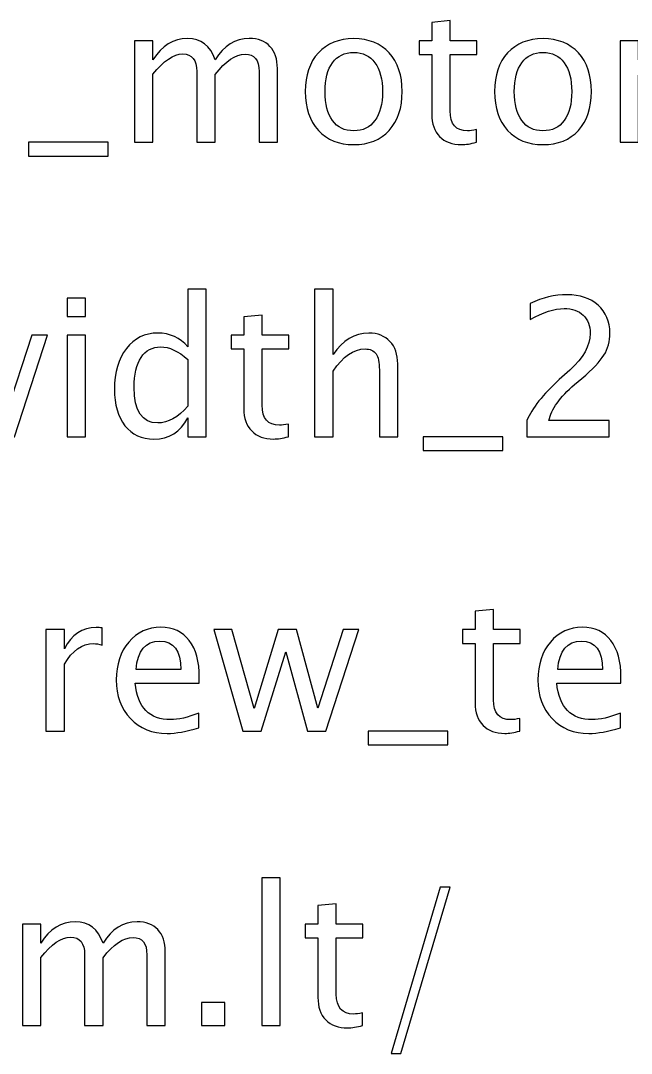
# Model space of a CAD drawing. Header units: centimetres. Extents: x -16.2 to 16.2, y -1.1 to 14.1.
# Drawn here: x 1.46 to 5.51, y 7.13 to 13.98 of the extents above; entities that cross this region are included whole.
import ezdxf

# ---------------------------------------------------------------- set-up
doc = ezdxf.new("R2010")
doc.units = ezdxf.units.CM
doc.header["$MEASUREMENT"] = 0
doc.layers.add('Layer 1', color=7, linetype='Continuous')

msp = doc.modelspace()

# ---------------------------------------------------------------- linework, layer by layer
at = {"layer": 'Layer 1'}
for points, knots in [([(4.48384, 13.17065), (4.44616, 13.16028), (4.41336, 13.1552), (4.38563, 13.1552), (4.38563, 13.1552), (4.3234, 13.1552), (4.27493, 13.17298), (4.24021, 13.20854), (4.24021, 13.20854), (4.20529, 13.2441), (4.18793, 13.29342), (4.18793, 13.35671), (4.18793, 13.35671), (4.18793, 13.35671), (4.18793, 13.7521), (4.18793, 13.7521), (4.18793, 13.7521), (4.18793, 13.7521), (4.10369, 13.7521), (4.10369, 13.7521), (4.10369, 13.7521), (4.10369, 13.7521), (4.10369, 13.84354), (4.10369, 13.84354), (4.10369, 13.84354), (4.10369, 13.84354), (4.18793, 13.84354), (4.18793, 13.84354), (4.18793, 13.84354), (4.18793, 13.84354), (4.18793, 13.96525), (4.18793, 13.96525), (4.18793, 13.96525), (4.18793, 13.96525), (4.30985, 13.97689), (4.30985, 13.97689), (4.30985, 13.97689), (4.30985, 13.97689), (4.30985, 13.84354), (4.30985, 13.84354), (4.30985, 13.84354), (4.30985, 13.84354), (4.48638, 13.84354), (4.48638, 13.84354), (4.48638, 13.84354), (4.48638, 13.84354), (4.48638, 13.7521), (4.48638, 13.7521), (4.48638, 13.7521), (4.48638, 13.7521), (4.30985, 13.7521), (4.30985, 13.7521), (4.30985, 13.7521), (4.30985, 13.7521), (4.30985, 13.37872), (4.30985, 13.37872), (4.30985, 13.37872), (4.30985, 13.29067), (4.34816, 13.24664), (4.42457, 13.24664), (4.42457, 13.24664), (4.44087, 13.24664), (4.46056, 13.24939), (4.48384, 13.25468), (4.48384, 13.25468), (4.48384, 13.25468), (4.48384, 13.17065), (4.48384, 13.17065)], [0, 0, 0, 0, 0.0555556, 0.0555556, 0.0555556, 0.0555556, 0.1111111, 0.1111111, 0.1111111, 0.1111111, 0.1666667, 0.1666667, 0.1666667, 0.1666667, 0.2222222, 0.2222222, 0.2222222, 0.2222222, 0.2777778, 0.2777778, 0.2777778, 0.2777778, 0.3333333, 0.3333333, 0.3333333, 0.3333333, 0.3888889, 0.3888889, 0.3888889, 0.3888889, 0.4444444, 0.4444444, 0.4444444, 0.4444444, 0.5, 0.5, 0.5, 0.5, 0.5555556, 0.5555556, 0.5555556, 0.5555556, 0.6111111, 0.6111111, 0.6111111, 0.6111111, 0.6666667, 0.6666667, 0.6666667, 0.6666667, 0.7222222, 0.7222222, 0.7222222, 0.7222222, 0.7777778, 0.7777778, 0.7777778, 0.7777778, 0.8333333, 0.8333333, 0.8333333, 0.8333333, 0.8888889, 0.8888889, 0.8888889, 0.8888889, 1, 1, 1, 1]), ([(2.21689, 13.17044), (2.21689, 13.17044), (2.21689, 13.84354), (2.21689, 13.84354), (2.21689, 13.84354), (2.21689, 13.84354), (2.33881, 13.84354), (2.33881, 13.84354), (2.33881, 13.84354), (2.33881, 13.84354), (2.33881, 13.71633), (2.33881, 13.71633), (2.33881, 13.71633), (2.39829, 13.81052), (2.47449, 13.85751), (2.56783, 13.85751), (2.56783, 13.85751), (2.65779, 13.85751), (2.71896, 13.81052), (2.75156, 13.71633), (2.75156, 13.71633), (2.80935, 13.81137), (2.8847, 13.85878), (2.9772, 13.85878), (2.9772, 13.85878), (3.03625, 13.85878), (3.08218, 13.84142), (3.11499, 13.8065), (3.11499, 13.8065), (3.1478, 13.77157), (3.16431, 13.72268), (3.16431, 13.65981), (3.16431, 13.65981), (3.16431, 13.65981), (3.16431, 13.17044), (3.16431, 13.17044), (3.16431, 13.17044), (3.16431, 13.17044), (3.04239, 13.17044), (3.04239, 13.17044), (3.04239, 13.17044), (3.04239, 13.17044), (3.04239, 13.63971), (3.04239, 13.63971), (3.04239, 13.63971), (3.04239, 13.71633), (3.01191, 13.75464), (2.95095, 13.75464), (2.95095, 13.75464), (2.88766, 13.75464), (2.8212, 13.70998), (2.75156, 13.62044), (2.75156, 13.62044), (2.75156, 13.62044), (2.75156, 13.17044), (2.75156, 13.17044), (2.75156, 13.17044), (2.75156, 13.17044), (2.62964, 13.17044), (2.62964, 13.17044), (2.62964, 13.17044), (2.62964, 13.17044), (2.62964, 13.64013), (2.62964, 13.64013), (2.62964, 13.64013), (2.62964, 13.71739), (2.59874, 13.75591), (2.53672, 13.75591), (2.53672, 13.75591), (2.47512, 13.75591), (2.40908, 13.71104), (2.33881, 13.62108), (2.33881, 13.62108), (2.33881, 13.62108), (2.33881, 13.17044), (2.33881, 13.17044), (2.33881, 13.17044), (2.33881, 13.17044), (2.21689, 13.17044), (2.21689, 13.17044)], [0, 0, 0, 0, 0.047619, 0.047619, 0.047619, 0.047619, 0.0952381, 0.0952381, 0.0952381, 0.0952381, 0.1428571, 0.1428571, 0.1428571, 0.1428571, 0.1904762, 0.1904762, 0.1904762, 0.1904762, 0.2380952, 0.2380952, 0.2380952, 0.2380952, 0.2857143, 0.2857143, 0.2857143, 0.2857143, 0.3333333, 0.3333333, 0.3333333, 0.3333333, 0.3809524, 0.3809524, 0.3809524, 0.3809524, 0.4285714, 0.4285714, 0.4285714, 0.4285714, 0.4761905, 0.4761905, 0.4761905, 0.4761905, 0.5238095, 0.5238095, 0.5238095, 0.5238095, 0.5714286, 0.5714286, 0.5714286, 0.5714286, 0.6190476, 0.6190476, 0.6190476, 0.6190476, 0.6666667, 0.6666667, 0.6666667, 0.6666667, 0.7142857, 0.7142857, 0.7142857, 0.7142857, 0.7619048, 0.7619048, 0.7619048, 0.7619048, 0.8095238, 0.8095238, 0.8095238, 0.8095238, 0.8571429, 0.8571429, 0.8571429, 0.8571429, 0.9047619, 0.9047619, 0.9047619, 0.9047619, 1, 1, 1, 1]), ([(3.67062, 13.1552), (3.57177, 13.1552), (3.49346, 13.18674), (3.43588, 13.24982), (3.43588, 13.24982), (3.3781, 13.31289), (3.34931, 13.39862), (3.34931, 13.50678), (3.34931, 13.50678), (3.34931, 13.61473), (3.3781, 13.70024), (3.43588, 13.76311), (3.43588, 13.76311), (3.49346, 13.82597), (3.57177, 13.85751), (3.67062, 13.85751), (3.67062, 13.85751), (3.76947, 13.85751), (3.84779, 13.82597), (3.90536, 13.76311), (3.90536, 13.76311), (3.96314, 13.70024), (3.99193, 13.61473), (3.99193, 13.50678), (3.99193, 13.50678), (3.99193, 13.39862), (3.96314, 13.31289), (3.90536, 13.24982), (3.90536, 13.24982), (3.84779, 13.18674), (3.76947, 13.1552), (3.67062, 13.1552)], [0, 0, 0, 0, 0.1111111, 0.1111111, 0.1111111, 0.1111111, 0.2222222, 0.2222222, 0.2222222, 0.2222222, 0.3333333, 0.3333333, 0.3333333, 0.3333333, 0.4444444, 0.4444444, 0.4444444, 0.4444444, 0.5555556, 0.5555556, 0.5555556, 0.5555556, 0.6666667, 0.6666667, 0.6666667, 0.6666667, 0.7777778, 0.7777778, 0.7777778, 0.7777778, 1, 1, 1, 1]), ([(4.9258, 13.1552), (4.82695, 13.1552), (4.74864, 13.18674), (4.69106, 13.24982), (4.69106, 13.24982), (4.63328, 13.31289), (4.60449, 13.39862), (4.60449, 13.50678), (4.60449, 13.50678), (4.60449, 13.61473), (4.63328, 13.70024), (4.69106, 13.76311), (4.69106, 13.76311), (4.74864, 13.82597), (4.82695, 13.85751), (4.9258, 13.85751), (4.9258, 13.85751), (5.02465, 13.85751), (5.10297, 13.82597), (5.16054, 13.76311), (5.16054, 13.76311), (5.21832, 13.70024), (5.24711, 13.61473), (5.24711, 13.50678), (5.24711, 13.50678), (5.24711, 13.39862), (5.21832, 13.31289), (5.16054, 13.24982), (5.16054, 13.24982), (5.10297, 13.18674), (5.02465, 13.1552), (4.9258, 13.1552)], [0, 0, 0, 0, 0.1111111, 0.1111111, 0.1111111, 0.1111111, 0.2222222, 0.2222222, 0.2222222, 0.2222222, 0.3333333, 0.3333333, 0.3333333, 0.3333333, 0.4444444, 0.4444444, 0.4444444, 0.4444444, 0.5555556, 0.5555556, 0.5555556, 0.5555556, 0.6666667, 0.6666667, 0.6666667, 0.6666667, 0.7777778, 0.7777778, 0.7777778, 0.7777778, 1, 1, 1, 1]), ([(5.43803, 13.17044), (5.43803, 13.17044), (5.43803, 13.84354), (5.43803, 13.84354), (5.43803, 13.84354), (5.43803, 13.84354), (5.55995, 13.84354), (5.55995, 13.84354), (5.55995, 13.84354), (5.55995, 13.84354), (5.55995, 13.71633), (5.55995, 13.71633), (5.55995, 13.71633), (5.60842, 13.81052), (5.6787, 13.85751), (5.77098, 13.85751), (5.77098, 13.85751), (5.78347, 13.85751), (5.79659, 13.85645), (5.81014, 13.85434), (5.81014, 13.85434), (5.81014, 13.85434), (5.81014, 13.74025), (5.81014, 13.74025), (5.81014, 13.74025), (5.78897, 13.74723), (5.77035, 13.75083), (5.75426, 13.75083), (5.75426, 13.75083), (5.67679, 13.75083), (5.61202, 13.70511), (5.55995, 13.61346), (5.55995, 13.61346), (5.55995, 13.61346), (5.55995, 13.17044), (5.55995, 13.17044), (5.55995, 13.17044), (5.55995, 13.17044), (5.43803, 13.17044), (5.43803, 13.17044)], [0, 0, 0, 0, 0.0909091, 0.0909091, 0.0909091, 0.0909091, 0.1818182, 0.1818182, 0.1818182, 0.1818182, 0.2727273, 0.2727273, 0.2727273, 0.2727273, 0.3636364, 0.3636364, 0.3636364, 0.3636364, 0.4545455, 0.4545455, 0.4545455, 0.4545455, 0.5454545, 0.5454545, 0.5454545, 0.5454545, 0.6363636, 0.6363636, 0.6363636, 0.6363636, 0.7272727, 0.7272727, 0.7272727, 0.7272727, 0.8181818, 0.8181818, 0.8181818, 0.8181818, 1, 1, 1, 1]), ([(3.67041, 13.24664), (3.73073, 13.24664), (3.77772, 13.26929), (3.81117, 13.3148), (3.81117, 13.3148), (3.8444, 13.36009), (3.86112, 13.42423), (3.86112, 13.50678), (3.86112, 13.50678), (3.86112, 13.58912), (3.8444, 13.65304), (3.81117, 13.69834), (3.81117, 13.69834), (3.77772, 13.74342), (3.73073, 13.76607), (3.67041, 13.76607), (3.67041, 13.76607), (3.60987, 13.76607), (3.56288, 13.74342), (3.52986, 13.69834), (3.52986, 13.69834), (3.49663, 13.65304), (3.48012, 13.58912), (3.48012, 13.50678), (3.48012, 13.50678), (3.48012, 13.42423), (3.49663, 13.36009), (3.52986, 13.3148), (3.52986, 13.3148), (3.56288, 13.26929), (3.60987, 13.24664), (3.67041, 13.24664)], [0, 0, 0, 0, 0.1111111, 0.1111111, 0.1111111, 0.1111111, 0.2222222, 0.2222222, 0.2222222, 0.2222222, 0.3333333, 0.3333333, 0.3333333, 0.3333333, 0.4444444, 0.4444444, 0.4444444, 0.4444444, 0.5555556, 0.5555556, 0.5555556, 0.5555556, 0.6666667, 0.6666667, 0.6666667, 0.6666667, 0.7777778, 0.7777778, 0.7777778, 0.7777778, 1, 1, 1, 1]), ([(4.92559, 13.24664), (4.98591, 13.24664), (5.0329, 13.26929), (5.06635, 13.3148), (5.06635, 13.3148), (5.09958, 13.36009), (5.1163, 13.42423), (5.1163, 13.50678), (5.1163, 13.50678), (5.1163, 13.58912), (5.09958, 13.65304), (5.06635, 13.69834), (5.06635, 13.69834), (5.0329, 13.74342), (4.98591, 13.76607), (4.92559, 13.76607), (4.92559, 13.76607), (4.86505, 13.76607), (4.81806, 13.74342), (4.78504, 13.69834), (4.78504, 13.69834), (4.75181, 13.65304), (4.7353, 13.58912), (4.7353, 13.50678), (4.7353, 13.50678), (4.7353, 13.42423), (4.75181, 13.36009), (4.78504, 13.3148), (4.78504, 13.3148), (4.81806, 13.26929), (4.86505, 13.24664), (4.92559, 13.24664)], [0, 0, 0, 0, 0.1111111, 0.1111111, 0.1111111, 0.1111111, 0.2222222, 0.2222222, 0.2222222, 0.2222222, 0.3333333, 0.3333333, 0.3333333, 0.3333333, 0.4444444, 0.4444444, 0.4444444, 0.4444444, 0.5555556, 0.5555556, 0.5555556, 0.5555556, 0.6666667, 0.6666667, 0.6666667, 0.6666667, 0.7777778, 0.7777778, 0.7777778, 0.7777778, 1, 1, 1, 1]), ([(1.51331, 13.079), (1.51331, 13.079), (1.51331, 13.17044), (1.51331, 13.17044), (1.51331, 13.17044), (1.51331, 13.17044), (2.04163, 13.17044), (2.04163, 13.17044), (2.04163, 13.17044), (2.04163, 13.17044), (2.04163, 13.079), (2.04163, 13.079), (2.04163, 13.079), (2.04163, 13.079), (1.51331, 13.079), (1.51331, 13.079)], [0, 0, 0, 0, 0.2, 0.2, 0.2, 0.2, 0.4, 0.4, 0.4, 0.4, 0.6, 0.6, 0.6, 0.6, 1, 1, 1, 1]), ([(2.57016, 11.21887), (2.57016, 11.21887), (2.57016, 11.34524), (2.57016, 11.34524), (2.57016, 11.34524), (2.52042, 11.25083), (2.44549, 11.20363), (2.34537, 11.20363), (2.34537, 11.20363), (2.26409, 11.20363), (2.20017, 11.23305), (2.1536, 11.29211), (2.1536, 11.29211), (2.10703, 11.35116), (2.08375, 11.43181), (2.08375, 11.53404), (2.08375, 11.53404), (2.08375, 11.6458), (2.11021, 11.73576), (2.16291, 11.80392), (2.16291, 11.80392), (2.21583, 11.87186), (2.28526, 11.90594), (2.37141, 11.90594), (2.37141, 11.90594), (2.4512, 11.90594), (2.51767, 11.87546), (2.57016, 11.81429), (2.57016, 11.81429), (2.57016, 11.81429), (2.57016, 12.19804), (2.57016, 12.19804), (2.57016, 12.19804), (2.57016, 12.19804), (2.69208, 12.19804), (2.69208, 12.19804), (2.69208, 12.19804), (2.69208, 12.19804), (2.69208, 11.21887), (2.69208, 11.21887), (2.69208, 11.21887), (2.69208, 11.21887), (2.57016, 11.21887), (2.57016, 11.21887)], [0, 0, 0, 0, 0.0833333, 0.0833333, 0.0833333, 0.0833333, 0.1666667, 0.1666667, 0.1666667, 0.1666667, 0.25, 0.25, 0.25, 0.25, 0.3333333, 0.3333333, 0.3333333, 0.3333333, 0.4166667, 0.4166667, 0.4166667, 0.4166667, 0.5, 0.5, 0.5, 0.5, 0.5833333, 0.5833333, 0.5833333, 0.5833333, 0.6666667, 0.6666667, 0.6666667, 0.6666667, 0.75, 0.75, 0.75, 0.75, 0.8333333, 0.8333333, 0.8333333, 0.8333333, 1, 1, 1, 1]), ([(3.41132, 11.21887), (3.41132, 11.21887), (3.41132, 12.19804), (3.41132, 12.19804), (3.41132, 12.19804), (3.41132, 12.19804), (3.53324, 12.19804), (3.53324, 12.19804), (3.53324, 12.19804), (3.53324, 12.19804), (3.53324, 11.76476), (3.53324, 11.76476), (3.53324, 11.76476), (3.5978, 11.85895), (3.67696, 11.90594), (3.77052, 11.90594), (3.77052, 11.90594), (3.82936, 11.90594), (3.87614, 11.88753), (3.91064, 11.85048), (3.91064, 11.85048), (3.94514, 11.81365), (3.9625, 11.76391), (3.9625, 11.70168), (3.9625, 11.70168), (3.9625, 11.70168), (3.9625, 11.21887), (3.9625, 11.21887), (3.9625, 11.21887), (3.9625, 11.21887), (3.84058, 11.21887), (3.84058, 11.21887), (3.84058, 11.21887), (3.84058, 11.21887), (3.84058, 11.66189), (3.84058, 11.66189), (3.84058, 11.66189), (3.84058, 11.71184), (3.83317, 11.7474), (3.81857, 11.76857), (3.81857, 11.76857), (3.80375, 11.78995), (3.77941, 11.80053), (3.74533, 11.80053), (3.74533, 11.80053), (3.6704, 11.80053), (3.5997, 11.75164), (3.53324, 11.65385), (3.53324, 11.65385), (3.53324, 11.65385), (3.53324, 11.21887), (3.53324, 11.21887), (3.53324, 11.21887), (3.53324, 11.21887), (3.41132, 11.21887), (3.41132, 11.21887)], [0, 0, 0, 0, 0.0666667, 0.0666667, 0.0666667, 0.0666667, 0.1333333, 0.1333333, 0.1333333, 0.1333333, 0.2, 0.2, 0.2, 0.2, 0.2666667, 0.2666667, 0.2666667, 0.2666667, 0.3333333, 0.3333333, 0.3333333, 0.3333333, 0.4, 0.4, 0.4, 0.4, 0.4666667, 0.4666667, 0.4666667, 0.4666667, 0.5333333, 0.5333333, 0.5333333, 0.5333333, 0.6, 0.6, 0.6, 0.6, 0.6666667, 0.6666667, 0.6666667, 0.6666667, 0.7333333, 0.7333333, 0.7333333, 0.7333333, 0.8, 0.8, 0.8, 0.8, 0.8666667, 0.8666667, 0.8666667, 0.8666667, 1, 1, 1, 1]), ([(1.77006, 12.01516), (1.77006, 12.01516), (1.77006, 12.13708), (1.77006, 12.13708), (1.77006, 12.13708), (1.77006, 12.13708), (1.89198, 12.13708), (1.89198, 12.13708), (1.89198, 12.13708), (1.89198, 12.13708), (1.89198, 12.01516), (1.89198, 12.01516), (1.89198, 12.01516), (1.89198, 12.01516), (1.77006, 12.01516), (1.77006, 12.01516)], [0, 0, 0, 0, 0.2, 0.2, 0.2, 0.2, 0.4, 0.4, 0.4, 0.4, 0.6, 0.6, 0.6, 0.6, 1, 1, 1, 1]), ([(4.81806, 11.21887), (4.81806, 11.21887), (4.81806, 11.32555), (4.81806, 11.32555), (4.81806, 11.32555), (4.85362, 11.40874), (4.92538, 11.49954), (5.03354, 11.59754), (5.03354, 11.59754), (5.03354, 11.59754), (5.10339, 11.6602), (5.10339, 11.6602), (5.10339, 11.6602), (5.19335, 11.7419), (5.23843, 11.82276), (5.23843, 11.90319), (5.23843, 11.90319), (5.23843, 11.95462), (5.22298, 11.99484), (5.19229, 12.02426), (5.19229, 12.02426), (5.1616, 12.05368), (5.11905, 12.0685), (5.06508, 12.0685), (5.06508, 12.0685), (5.002, 12.0685), (4.92728, 12.04437), (4.84092, 11.99611), (4.84092, 11.99611), (4.84092, 11.99611), (4.84092, 12.10279), (4.84092, 12.10279), (4.84092, 12.10279), (4.92241, 12.14089), (5.00348, 12.15994), (5.08434, 12.15994), (5.08434, 12.15994), (5.17027, 12.15994), (5.23928, 12.13687), (5.29135, 12.09051), (5.29135, 12.09051), (5.34321, 12.04416), (5.36924, 11.98278), (5.36924, 11.90615), (5.36924, 11.90615), (5.36924, 11.85112), (5.35612, 11.80222), (5.32987, 11.75968), (5.32987, 11.75968), (5.30341, 11.71692), (5.25452, 11.66528), (5.18276, 11.60432), (5.18276, 11.60432), (5.18276, 11.60432), (5.13556, 11.5641), (5.13556, 11.5641), (5.13556, 11.5641), (5.03735, 11.48091), (4.98062, 11.40133), (4.96538, 11.32555), (4.96538, 11.32555), (4.96538, 11.32555), (5.36543, 11.32555), (5.36543, 11.32555), (5.36543, 11.32555), (5.36543, 11.32555), (5.36543, 11.21887), (5.36543, 11.21887), (5.36543, 11.21887), (5.36543, 11.21887), (4.81806, 11.21887), (4.81806, 11.21887)], [0, 0, 0, 0, 0.0526316, 0.0526316, 0.0526316, 0.0526316, 0.1052632, 0.1052632, 0.1052632, 0.1052632, 0.1578947, 0.1578947, 0.1578947, 0.1578947, 0.2105263, 0.2105263, 0.2105263, 0.2105263, 0.2631579, 0.2631579, 0.2631579, 0.2631579, 0.3157895, 0.3157895, 0.3157895, 0.3157895, 0.3684211, 0.3684211, 0.3684211, 0.3684211, 0.4210526, 0.4210526, 0.4210526, 0.4210526, 0.4736842, 0.4736842, 0.4736842, 0.4736842, 0.5263158, 0.5263158, 0.5263158, 0.5263158, 0.5789474, 0.5789474, 0.5789474, 0.5789474, 0.6315789, 0.6315789, 0.6315789, 0.6315789, 0.6842105, 0.6842105, 0.6842105, 0.6842105, 0.7368421, 0.7368421, 0.7368421, 0.7368421, 0.7894737, 0.7894737, 0.7894737, 0.7894737, 0.8421053, 0.8421053, 0.8421053, 0.8421053, 0.8947368, 0.8947368, 0.8947368, 0.8947368, 1, 1, 1, 1]), ([(3.23733, 11.21908), (3.19965, 11.20871), (3.16685, 11.20363), (3.13912, 11.20363), (3.13912, 11.20363), (3.07689, 11.20363), (3.02842, 11.22141), (2.9937, 11.25697), (2.9937, 11.25697), (2.95878, 11.29253), (2.94142, 11.34185), (2.94142, 11.40514), (2.94142, 11.40514), (2.94142, 11.40514), (2.94142, 11.80053), (2.94142, 11.80053), (2.94142, 11.80053), (2.94142, 11.80053), (2.85718, 11.80053), (2.85718, 11.80053), (2.85718, 11.80053), (2.85718, 11.80053), (2.85718, 11.89197), (2.85718, 11.89197), (2.85718, 11.89197), (2.85718, 11.89197), (2.94142, 11.89197), (2.94142, 11.89197), (2.94142, 11.89197), (2.94142, 11.89197), (2.94142, 12.01368), (2.94142, 12.01368), (2.94142, 12.01368), (2.94142, 12.01368), (3.06334, 12.02532), (3.06334, 12.02532), (3.06334, 12.02532), (3.06334, 12.02532), (3.06334, 11.89197), (3.06334, 11.89197), (3.06334, 11.89197), (3.06334, 11.89197), (3.23987, 11.89197), (3.23987, 11.89197), (3.23987, 11.89197), (3.23987, 11.89197), (3.23987, 11.80053), (3.23987, 11.80053), (3.23987, 11.80053), (3.23987, 11.80053), (3.06334, 11.80053), (3.06334, 11.80053), (3.06334, 11.80053), (3.06334, 11.80053), (3.06334, 11.42715), (3.06334, 11.42715), (3.06334, 11.42715), (3.06334, 11.3391), (3.10165, 11.29507), (3.17806, 11.29507), (3.17806, 11.29507), (3.19436, 11.29507), (3.21405, 11.29782), (3.23733, 11.30311), (3.23733, 11.30311), (3.23733, 11.30311), (3.23733, 11.21908), (3.23733, 11.21908)], [0, 0, 0, 0, 0.0555556, 0.0555556, 0.0555556, 0.0555556, 0.1111111, 0.1111111, 0.1111111, 0.1111111, 0.1666667, 0.1666667, 0.1666667, 0.1666667, 0.2222222, 0.2222222, 0.2222222, 0.2222222, 0.2777778, 0.2777778, 0.2777778, 0.2777778, 0.3333333, 0.3333333, 0.3333333, 0.3333333, 0.3888889, 0.3888889, 0.3888889, 0.3888889, 0.4444444, 0.4444444, 0.4444444, 0.4444444, 0.5, 0.5, 0.5, 0.5, 0.5555556, 0.5555556, 0.5555556, 0.5555556, 0.6111111, 0.6111111, 0.6111111, 0.6111111, 0.6666667, 0.6666667, 0.6666667, 0.6666667, 0.7222222, 0.7222222, 0.7222222, 0.7222222, 0.7777778, 0.7777778, 0.7777778, 0.7777778, 0.8333333, 0.8333333, 0.8333333, 0.8333333, 0.8888889, 0.8888889, 0.8888889, 0.8888889, 1, 1, 1, 1]), ([(0.87026, 11.21887), (0.87026, 11.21887), (0.67722, 11.89197), (0.67722, 11.89197), (0.67722, 11.89197), (0.67722, 11.89197), (0.79618, 11.89197), (0.79618, 11.89197), (0.79618, 11.89197), (0.79618, 11.89197), (0.94413, 11.36937), (0.94413, 11.36937), (0.94413, 11.36937), (0.94413, 11.36937), (1.10373, 11.89197), (1.10373, 11.89197), (1.10373, 11.89197), (1.10373, 11.89197), (1.22565, 11.89197), (1.22565, 11.89197), (1.22565, 11.89197), (1.22565, 11.89197), (1.36598, 11.37021), (1.36598, 11.37021), (1.36598, 11.37021), (1.36598, 11.37021), (1.53574, 11.89197), (1.53574, 11.89197), (1.53574, 11.89197), (1.53574, 11.89197), (1.63988, 11.89197), (1.63988, 11.89197), (1.63988, 11.89197), (1.63988, 11.89197), (1.42017, 11.21887), (1.42017, 11.21887), (1.42017, 11.21887), (1.42017, 11.21887), (1.29825, 11.21887), (1.29825, 11.21887), (1.29825, 11.21887), (1.29825, 11.21887), (1.15389, 11.7438), (1.15389, 11.7438), (1.15389, 11.7438), (1.15389, 11.7438), (0.99218, 11.21887), (0.99218, 11.21887), (0.99218, 11.21887), (0.99218, 11.21887), (0.87026, 11.21887), (0.87026, 11.21887)], [0, 0, 0, 0, 0.0714286, 0.0714286, 0.0714286, 0.0714286, 0.1428571, 0.1428571, 0.1428571, 0.1428571, 0.2142857, 0.2142857, 0.2142857, 0.2142857, 0.2857143, 0.2857143, 0.2857143, 0.2857143, 0.3571429, 0.3571429, 0.3571429, 0.3571429, 0.4285714, 0.4285714, 0.4285714, 0.4285714, 0.5, 0.5, 0.5, 0.5, 0.5714286, 0.5714286, 0.5714286, 0.5714286, 0.6428571, 0.6428571, 0.6428571, 0.6428571, 0.7142857, 0.7142857, 0.7142857, 0.7142857, 0.7857143, 0.7857143, 0.7857143, 0.7857143, 0.8571429, 0.8571429, 0.8571429, 0.8571429, 1, 1, 1, 1]), ([(1.77006, 11.21887), (1.77006, 11.21887), (1.77006, 11.89197), (1.77006, 11.89197), (1.77006, 11.89197), (1.77006, 11.89197), (1.89198, 11.89197), (1.89198, 11.89197), (1.89198, 11.89197), (1.89198, 11.89197), (1.89198, 11.21887), (1.89198, 11.21887), (1.89198, 11.21887), (1.89198, 11.21887), (1.77006, 11.21887), (1.77006, 11.21887)], [0, 0, 0, 0, 0.2, 0.2, 0.2, 0.2, 0.4, 0.4, 0.4, 0.4, 0.6, 0.6, 0.6, 0.6, 1, 1, 1, 1]), ([(2.57016, 11.73089), (2.50687, 11.78656), (2.44697, 11.8145), (2.39024, 11.8145), (2.39024, 11.8145), (2.33436, 11.8145), (2.29118, 11.79122), (2.26049, 11.74444), (2.26049, 11.74444), (2.2298, 11.69787), (2.21456, 11.63183), (2.21456, 11.54632), (2.21456, 11.54632), (2.21456, 11.38905), (2.26663, 11.31031), (2.37098, 11.31031), (2.37098, 11.31031), (2.43872, 11.31031), (2.50518, 11.34735), (2.57016, 11.42122), (2.57016, 11.42122), (2.57016, 11.42122), (2.57016, 11.73089), (2.57016, 11.73089)], [0, 0, 0, 0, 0.1428571, 0.1428571, 0.1428571, 0.1428571, 0.2857143, 0.2857143, 0.2857143, 0.2857143, 0.4285714, 0.4285714, 0.4285714, 0.4285714, 0.5714286, 0.5714286, 0.5714286, 0.5714286, 0.7142857, 0.7142857, 0.7142857, 0.7142857, 1, 1, 1, 1]), ([(4.13099, 11.12743), (4.13099, 11.12743), (4.13099, 11.21887), (4.13099, 11.21887), (4.13099, 11.21887), (4.13099, 11.21887), (4.65931, 11.21887), (4.65931, 11.21887), (4.65931, 11.21887), (4.65931, 11.21887), (4.65931, 11.12743), (4.65931, 11.12743), (4.65931, 11.12743), (4.65931, 11.12743), (4.13099, 11.12743), (4.13099, 11.12743)], [0, 0, 0, 0, 0.2, 0.2, 0.2, 0.2, 0.4, 0.4, 0.4, 0.4, 0.6, 0.6, 0.6, 0.6, 1, 1, 1, 1]), ([(4.77149, 9.26751), (4.73381, 9.25714), (4.70101, 9.25206), (4.67328, 9.25206), (4.67328, 9.25206), (4.61105, 9.25206), (4.56258, 9.26984), (4.52786, 9.3054), (4.52786, 9.3054), (4.49294, 9.34096), (4.47558, 9.39028), (4.47558, 9.45357), (4.47558, 9.45357), (4.47558, 9.45357), (4.47558, 9.84896), (4.47558, 9.84896), (4.47558, 9.84896), (4.47558, 9.84896), (4.39134, 9.84896), (4.39134, 9.84896), (4.39134, 9.84896), (4.39134, 9.84896), (4.39134, 9.9404), (4.39134, 9.9404), (4.39134, 9.9404), (4.39134, 9.9404), (4.47558, 9.9404), (4.47558, 9.9404), (4.47558, 9.9404), (4.47558, 9.9404), (4.47558, 10.06211), (4.47558, 10.06211), (4.47558, 10.06211), (4.47558, 10.06211), (4.5975, 10.07375), (4.5975, 10.07375), (4.5975, 10.07375), (4.5975, 10.07375), (4.5975, 9.9404), (4.5975, 9.9404), (4.5975, 9.9404), (4.5975, 9.9404), (4.77403, 9.9404), (4.77403, 9.9404), (4.77403, 9.9404), (4.77403, 9.9404), (4.77403, 9.84896), (4.77403, 9.84896), (4.77403, 9.84896), (4.77403, 9.84896), (4.5975, 9.84896), (4.5975, 9.84896), (4.5975, 9.84896), (4.5975, 9.84896), (4.5975, 9.47558), (4.5975, 9.47558), (4.5975, 9.47558), (4.5975, 9.38753), (4.63581, 9.3435), (4.71222, 9.3435), (4.71222, 9.3435), (4.72852, 9.3435), (4.74821, 9.34625), (4.77149, 9.35154), (4.77149, 9.35154), (4.77149, 9.35154), (4.77149, 9.26751), (4.77149, 9.26751)], [0, 0, 0, 0, 0.0555556, 0.0555556, 0.0555556, 0.0555556, 0.1111111, 0.1111111, 0.1111111, 0.1111111, 0.1666667, 0.1666667, 0.1666667, 0.1666667, 0.2222222, 0.2222222, 0.2222222, 0.2222222, 0.2777778, 0.2777778, 0.2777778, 0.2777778, 0.3333333, 0.3333333, 0.3333333, 0.3333333, 0.3888889, 0.3888889, 0.3888889, 0.3888889, 0.4444444, 0.4444444, 0.4444444, 0.4444444, 0.5, 0.5, 0.5, 0.5, 0.5555556, 0.5555556, 0.5555556, 0.5555556, 0.6111111, 0.6111111, 0.6111111, 0.6111111, 0.6666667, 0.6666667, 0.6666667, 0.6666667, 0.7222222, 0.7222222, 0.7222222, 0.7222222, 0.7777778, 0.7777778, 0.7777778, 0.7777778, 0.8333333, 0.8333333, 0.8333333, 0.8333333, 0.8888889, 0.8888889, 0.8888889, 0.8888889, 1, 1, 1, 1]), ([(1.62972, 9.2673), (1.62972, 9.2673), (1.62972, 9.9404), (1.62972, 9.9404), (1.62972, 9.9404), (1.62972, 9.9404), (1.75164, 9.9404), (1.75164, 9.9404), (1.75164, 9.9404), (1.75164, 9.9404), (1.75164, 9.81319), (1.75164, 9.81319), (1.75164, 9.81319), (1.80011, 9.90738), (1.87039, 9.95437), (1.96267, 9.95437), (1.96267, 9.95437), (1.97516, 9.95437), (1.98828, 9.95331), (2.00183, 9.9512), (2.00183, 9.9512), (2.00183, 9.9512), (2.00183, 9.83711), (2.00183, 9.83711), (2.00183, 9.83711), (1.98066, 9.84409), (1.96204, 9.84769), (1.94595, 9.84769), (1.94595, 9.84769), (1.86848, 9.84769), (1.80371, 9.80197), (1.75164, 9.71032), (1.75164, 9.71032), (1.75164, 9.71032), (1.75164, 9.2673), (1.75164, 9.2673), (1.75164, 9.2673), (1.75164, 9.2673), (1.62972, 9.2673), (1.62972, 9.2673)], [0, 0, 0, 0, 0.0909091, 0.0909091, 0.0909091, 0.0909091, 0.1818182, 0.1818182, 0.1818182, 0.1818182, 0.2727273, 0.2727273, 0.2727273, 0.2727273, 0.3636364, 0.3636364, 0.3636364, 0.3636364, 0.4545455, 0.4545455, 0.4545455, 0.4545455, 0.5454545, 0.5454545, 0.5454545, 0.5454545, 0.6363636, 0.6363636, 0.6363636, 0.6363636, 0.7272727, 0.7272727, 0.7272727, 0.7272727, 0.8181818, 0.8181818, 0.8181818, 0.8181818, 1, 1, 1, 1]), ([(2.64339, 9.28889), (2.56148, 9.26434), (2.49141, 9.25206), (2.43299, 9.25206), (2.43299, 9.25206), (2.3333, 9.25206), (2.25223, 9.28508), (2.18979, 9.35091), (2.18979, 9.35091), (2.12735, 9.41674), (2.09602, 9.50204), (2.09602, 9.60703), (2.09602, 9.60703), (2.09602, 9.70884), (2.12354, 9.79245), (2.17878, 9.85785), (2.17878, 9.85785), (2.23403, 9.92304), (2.30472, 9.95564), (2.39087, 9.95564), (2.39087, 9.95564), (2.47236, 9.95564), (2.53544, 9.92664), (2.57989, 9.86865), (2.57989, 9.86865), (2.62434, 9.81065), (2.64657, 9.72852), (2.64657, 9.62205), (2.64657, 9.62205), (2.64657, 9.62205), (2.64593, 9.5848), (2.64593, 9.5848), (2.64593, 9.5848), (2.64593, 9.5848), (2.22048, 9.5848), (2.22048, 9.5848), (2.22048, 9.5848), (2.23826, 9.42393), (2.31679, 9.3435), (2.45585, 9.3435), (2.45585, 9.3435), (2.50687, 9.3435), (2.56931, 9.35789), (2.64339, 9.38668), (2.64339, 9.38668), (2.64339, 9.38668), (2.64339, 9.28889), (2.64339, 9.28889)], [0, 0, 0, 0, 0.0769231, 0.0769231, 0.0769231, 0.0769231, 0.1538462, 0.1538462, 0.1538462, 0.1538462, 0.2307692, 0.2307692, 0.2307692, 0.2307692, 0.3076923, 0.3076923, 0.3076923, 0.3076923, 0.3846154, 0.3846154, 0.3846154, 0.3846154, 0.4615385, 0.4615385, 0.4615385, 0.4615385, 0.5384615, 0.5384615, 0.5384615, 0.5384615, 0.6153846, 0.6153846, 0.6153846, 0.6153846, 0.6923077, 0.6923077, 0.6923077, 0.6923077, 0.7692308, 0.7692308, 0.7692308, 0.7692308, 0.8461538, 0.8461538, 0.8461538, 0.8461538, 1, 1, 1, 1]), ([(2.9357, 9.2673), (2.9357, 9.2673), (2.74266, 9.9404), (2.74266, 9.9404), (2.74266, 9.9404), (2.74266, 9.9404), (2.86162, 9.9404), (2.86162, 9.9404), (2.86162, 9.9404), (2.86162, 9.9404), (3.00957, 9.4178), (3.00957, 9.4178), (3.00957, 9.4178), (3.00957, 9.4178), (3.16917, 9.9404), (3.16917, 9.9404), (3.16917, 9.9404), (3.16917, 9.9404), (3.29109, 9.9404), (3.29109, 9.9404), (3.29109, 9.9404), (3.29109, 9.9404), (3.43142, 9.41864), (3.43142, 9.41864), (3.43142, 9.41864), (3.43142, 9.41864), (3.60118, 9.9404), (3.60118, 9.9404), (3.60118, 9.9404), (3.60118, 9.9404), (3.70532, 9.9404), (3.70532, 9.9404), (3.70532, 9.9404), (3.70532, 9.9404), (3.48561, 9.2673), (3.48561, 9.2673), (3.48561, 9.2673), (3.48561, 9.2673), (3.36369, 9.2673), (3.36369, 9.2673), (3.36369, 9.2673), (3.36369, 9.2673), (3.21933, 9.79223), (3.21933, 9.79223), (3.21933, 9.79223), (3.21933, 9.79223), (3.05762, 9.2673), (3.05762, 9.2673), (3.05762, 9.2673), (3.05762, 9.2673), (2.9357, 9.2673), (2.9357, 9.2673)], [0, 0, 0, 0, 0.0714286, 0.0714286, 0.0714286, 0.0714286, 0.1428571, 0.1428571, 0.1428571, 0.1428571, 0.2142857, 0.2142857, 0.2142857, 0.2142857, 0.2857143, 0.2857143, 0.2857143, 0.2857143, 0.3571429, 0.3571429, 0.3571429, 0.3571429, 0.4285714, 0.4285714, 0.4285714, 0.4285714, 0.5, 0.5, 0.5, 0.5, 0.5714286, 0.5714286, 0.5714286, 0.5714286, 0.6428571, 0.6428571, 0.6428571, 0.6428571, 0.7142857, 0.7142857, 0.7142857, 0.7142857, 0.7857143, 0.7857143, 0.7857143, 0.7857143, 0.8571429, 0.8571429, 0.8571429, 0.8571429, 1, 1, 1, 1]), ([(5.43951, 9.28889), (5.3576, 9.26434), (5.28753, 9.25206), (5.22911, 9.25206), (5.22911, 9.25206), (5.12942, 9.25206), (5.04835, 9.28508), (4.98591, 9.35091), (4.98591, 9.35091), (4.92347, 9.41674), (4.89214, 9.50204), (4.89214, 9.60703), (4.89214, 9.60703), (4.89214, 9.70884), (4.91966, 9.79245), (4.9749, 9.85785), (4.9749, 9.85785), (5.03015, 9.92304), (5.10084, 9.95564), (5.18699, 9.95564), (5.18699, 9.95564), (5.26848, 9.95564), (5.33156, 9.92664), (5.37601, 9.86865), (5.37601, 9.86865), (5.42046, 9.81065), (5.44269, 9.72852), (5.44269, 9.62205), (5.44269, 9.62205), (5.44269, 9.62205), (5.44205, 9.5848), (5.44205, 9.5848), (5.44205, 9.5848), (5.44205, 9.5848), (5.0166, 9.5848), (5.0166, 9.5848), (5.0166, 9.5848), (5.03438, 9.42393), (5.11291, 9.3435), (5.25197, 9.3435), (5.25197, 9.3435), (5.30299, 9.3435), (5.36543, 9.35789), (5.43951, 9.38668), (5.43951, 9.38668), (5.43951, 9.38668), (5.43951, 9.28889), (5.43951, 9.28889)], [0, 0, 0, 0, 0.0769231, 0.0769231, 0.0769231, 0.0769231, 0.1538462, 0.1538462, 0.1538462, 0.1538462, 0.2307692, 0.2307692, 0.2307692, 0.2307692, 0.3076923, 0.3076923, 0.3076923, 0.3076923, 0.3846154, 0.3846154, 0.3846154, 0.3846154, 0.4615385, 0.4615385, 0.4615385, 0.4615385, 0.5384615, 0.5384615, 0.5384615, 0.5384615, 0.6153846, 0.6153846, 0.6153846, 0.6153846, 0.6923077, 0.6923077, 0.6923077, 0.6923077, 0.7692308, 0.7692308, 0.7692308, 0.7692308, 0.8461538, 0.8461538, 0.8461538, 0.8461538, 1, 1, 1, 1]), ([(2.22683, 9.67624), (2.22683, 9.67624), (2.52401, 9.67624), (2.52401, 9.67624), (2.52401, 9.67624), (2.52401, 9.80155), (2.47723, 9.8642), (2.38389, 9.8642), (2.38389, 9.8642), (2.28991, 9.8642), (2.23763, 9.80155), (2.22683, 9.67624)], [0, 0, 0, 0, 0.25, 0.25, 0.25, 0.25, 0.5, 0.5, 0.5, 0.5, 1, 1, 1, 1]), ([(5.02295, 9.67624), (5.02295, 9.67624), (5.32013, 9.67624), (5.32013, 9.67624), (5.32013, 9.67624), (5.32013, 9.80155), (5.27335, 9.8642), (5.18001, 9.8642), (5.18001, 9.8642), (5.08603, 9.8642), (5.03375, 9.80155), (5.02295, 9.67624)], [0, 0, 0, 0, 0.25, 0.25, 0.25, 0.25, 0.5, 0.5, 0.5, 0.5, 1, 1, 1, 1]), ([(3.76692, 9.17586), (3.76692, 9.17586), (3.76692, 9.2673), (3.76692, 9.2673), (3.76692, 9.2673), (3.76692, 9.2673), (4.29524, 9.2673), (4.29524, 9.2673), (4.29524, 9.2673), (4.29524, 9.2673), (4.29524, 9.17586), (4.29524, 9.17586), (4.29524, 9.17586), (4.29524, 9.17586), (3.76692, 9.17586), (3.76692, 9.17586)], [0, 0, 0, 0, 0.2, 0.2, 0.2, 0.2, 0.4, 0.4, 0.4, 0.4, 0.6, 0.6, 0.6, 0.6, 1, 1, 1, 1]), ([(3.06069, 7.31573), (3.06069, 7.31573), (3.06069, 8.2949), (3.06069, 8.2949), (3.06069, 8.2949), (3.06069, 8.2949), (3.18261, 8.2949), (3.18261, 8.2949), (3.18261, 8.2949), (3.18261, 8.2949), (3.18261, 7.31573), (3.18261, 7.31573), (3.18261, 7.31573), (3.18261, 7.31573), (3.06069, 7.31573), (3.06069, 7.31573)], [0, 0, 0, 0, 0.2, 0.2, 0.2, 0.2, 0.4, 0.4, 0.4, 0.4, 0.6, 0.6, 0.6, 0.6, 1, 1, 1, 1]), ([(3.91794, 7.13158), (3.91794, 7.13158), (4.24454, 8.23394), (4.24454, 8.23394), (4.24454, 8.23394), (4.24454, 8.23394), (4.3091, 8.23394), (4.3091, 8.23394), (4.3091, 8.23394), (4.3091, 8.23394), (3.9825, 7.13158), (3.9825, 7.13158), (3.9825, 7.13158), (3.9825, 7.13158), (3.91794, 7.13158), (3.91794, 7.13158)], [0, 0, 0, 0, 0.2, 0.2, 0.2, 0.2, 0.4, 0.4, 0.4, 0.4, 0.6, 0.6, 0.6, 0.6, 1, 1, 1, 1]), ([(3.72871, 7.31594), (3.69103, 7.30557), (3.65823, 7.30049), (3.6305, 7.30049), (3.6305, 7.30049), (3.56827, 7.30049), (3.5198, 7.31827), (3.48508, 7.35383), (3.48508, 7.35383), (3.45016, 7.38939), (3.4328, 7.43871), (3.4328, 7.502), (3.4328, 7.502), (3.4328, 7.502), (3.4328, 7.89739), (3.4328, 7.89739), (3.4328, 7.89739), (3.4328, 7.89739), (3.34856, 7.89739), (3.34856, 7.89739), (3.34856, 7.89739), (3.34856, 7.89739), (3.34856, 7.98883), (3.34856, 7.98883), (3.34856, 7.98883), (3.34856, 7.98883), (3.4328, 7.98883), (3.4328, 7.98883), (3.4328, 7.98883), (3.4328, 7.98883), (3.4328, 8.11054), (3.4328, 8.11054), (3.4328, 8.11054), (3.4328, 8.11054), (3.55472, 8.12218), (3.55472, 8.12218), (3.55472, 8.12218), (3.55472, 8.12218), (3.55472, 7.98883), (3.55472, 7.98883), (3.55472, 7.98883), (3.55472, 7.98883), (3.73125, 7.98883), (3.73125, 7.98883), (3.73125, 7.98883), (3.73125, 7.98883), (3.73125, 7.89739), (3.73125, 7.89739), (3.73125, 7.89739), (3.73125, 7.89739), (3.55472, 7.89739), (3.55472, 7.89739), (3.55472, 7.89739), (3.55472, 7.89739), (3.55472, 7.52401), (3.55472, 7.52401), (3.55472, 7.52401), (3.55472, 7.43596), (3.59303, 7.39193), (3.66944, 7.39193), (3.66944, 7.39193), (3.68574, 7.39193), (3.70543, 7.39468), (3.72871, 7.39997), (3.72871, 7.39997), (3.72871, 7.39997), (3.72871, 7.31594), (3.72871, 7.31594)], [0, 0, 0, 0, 0.0555556, 0.0555556, 0.0555556, 0.0555556, 0.1111111, 0.1111111, 0.1111111, 0.1111111, 0.1666667, 0.1666667, 0.1666667, 0.1666667, 0.2222222, 0.2222222, 0.2222222, 0.2222222, 0.2777778, 0.2777778, 0.2777778, 0.2777778, 0.3333333, 0.3333333, 0.3333333, 0.3333333, 0.3888889, 0.3888889, 0.3888889, 0.3888889, 0.4444444, 0.4444444, 0.4444444, 0.4444444, 0.5, 0.5, 0.5, 0.5, 0.5555556, 0.5555556, 0.5555556, 0.5555556, 0.6111111, 0.6111111, 0.6111111, 0.6111111, 0.6666667, 0.6666667, 0.6666667, 0.6666667, 0.7222222, 0.7222222, 0.7222222, 0.7222222, 0.7777778, 0.7777778, 0.7777778, 0.7777778, 0.8333333, 0.8333333, 0.8333333, 0.8333333, 0.8888889, 0.8888889, 0.8888889, 0.8888889, 1, 1, 1, 1]), ([(1.47319, 7.31573), (1.47319, 7.31573), (1.47319, 7.98883), (1.47319, 7.98883), (1.47319, 7.98883), (1.47319, 7.98883), (1.59511, 7.98883), (1.59511, 7.98883), (1.59511, 7.98883), (1.59511, 7.98883), (1.59511, 7.86162), (1.59511, 7.86162), (1.59511, 7.86162), (1.65459, 7.95581), (1.73079, 8.0028), (1.82413, 8.0028), (1.82413, 8.0028), (1.91409, 8.0028), (1.97526, 7.95581), (2.00786, 7.86162), (2.00786, 7.86162), (2.06565, 7.95666), (2.141, 8.00407), (2.2335, 8.00407), (2.2335, 8.00407), (2.29255, 8.00407), (2.33848, 7.98671), (2.37129, 7.95179), (2.37129, 7.95179), (2.4041, 7.91686), (2.42061, 7.86797), (2.42061, 7.8051), (2.42061, 7.8051), (2.42061, 7.8051), (2.42061, 7.31573), (2.42061, 7.31573), (2.42061, 7.31573), (2.42061, 7.31573), (2.29869, 7.31573), (2.29869, 7.31573), (2.29869, 7.31573), (2.29869, 7.31573), (2.29869, 7.785), (2.29869, 7.785), (2.29869, 7.785), (2.29869, 7.86162), (2.26821, 7.89993), (2.20725, 7.89993), (2.20725, 7.89993), (2.14396, 7.89993), (2.0775, 7.85527), (2.00786, 7.76573), (2.00786, 7.76573), (2.00786, 7.76573), (2.00786, 7.31573), (2.00786, 7.31573), (2.00786, 7.31573), (2.00786, 7.31573), (1.88594, 7.31573), (1.88594, 7.31573), (1.88594, 7.31573), (1.88594, 7.31573), (1.88594, 7.78542), (1.88594, 7.78542), (1.88594, 7.78542), (1.88594, 7.86268), (1.85504, 7.9012), (1.79302, 7.9012), (1.79302, 7.9012), (1.73142, 7.9012), (1.66538, 7.85633), (1.59511, 7.76637), (1.59511, 7.76637), (1.59511, 7.76637), (1.59511, 7.31573), (1.59511, 7.31573), (1.59511, 7.31573), (1.59511, 7.31573), (1.47319, 7.31573), (1.47319, 7.31573)], [0, 0, 0, 0, 0.047619, 0.047619, 0.047619, 0.047619, 0.0952381, 0.0952381, 0.0952381, 0.0952381, 0.1428571, 0.1428571, 0.1428571, 0.1428571, 0.1904762, 0.1904762, 0.1904762, 0.1904762, 0.2380952, 0.2380952, 0.2380952, 0.2380952, 0.2857143, 0.2857143, 0.2857143, 0.2857143, 0.3333333, 0.3333333, 0.3333333, 0.3333333, 0.3809524, 0.3809524, 0.3809524, 0.3809524, 0.4285714, 0.4285714, 0.4285714, 0.4285714, 0.4761905, 0.4761905, 0.4761905, 0.4761905, 0.5238095, 0.5238095, 0.5238095, 0.5238095, 0.5714286, 0.5714286, 0.5714286, 0.5714286, 0.6190476, 0.6190476, 0.6190476, 0.6190476, 0.6666667, 0.6666667, 0.6666667, 0.6666667, 0.7142857, 0.7142857, 0.7142857, 0.7142857, 0.7619048, 0.7619048, 0.7619048, 0.7619048, 0.8095238, 0.8095238, 0.8095238, 0.8095238, 0.8571429, 0.8571429, 0.8571429, 0.8571429, 0.9047619, 0.9047619, 0.9047619, 0.9047619, 1, 1, 1, 1]), ([(2.66149, 7.31573), (2.66149, 7.31573), (2.66149, 7.4694), (2.66149, 7.4694), (2.66149, 7.4694), (2.66149, 7.4694), (2.81516, 7.4694), (2.81516, 7.4694), (2.81516, 7.4694), (2.81516, 7.4694), (2.81516, 7.31573), (2.81516, 7.31573), (2.81516, 7.31573), (2.81516, 7.31573), (2.66149, 7.31573), (2.66149, 7.31573)], [0, 0, 0, 0, 0.2, 0.2, 0.2, 0.2, 0.4, 0.4, 0.4, 0.4, 0.6, 0.6, 0.6, 0.6, 1, 1, 1, 1])]:
    msp.add_open_spline(points, degree=3, knots=knots, dxfattribs=at)

doc.saveas('drawing.dxf')
